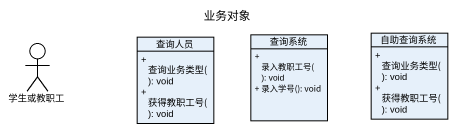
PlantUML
@startuml
title 业务对象
allowmixing
hide circle
hide empty members
skinparam classAttributeIconSize 0
actor 学生或教职工
class 查询人员 {
  + 查询业务类型(): void
  + 获得教职工号(): void
}
class 查询系统 {
  + 录入教职工号(): void
  + 录入学号(): void
}
class 自助查询系统 {
  + 查询业务类型(): void
  + 获得教职工号(): void
}
@enduml
